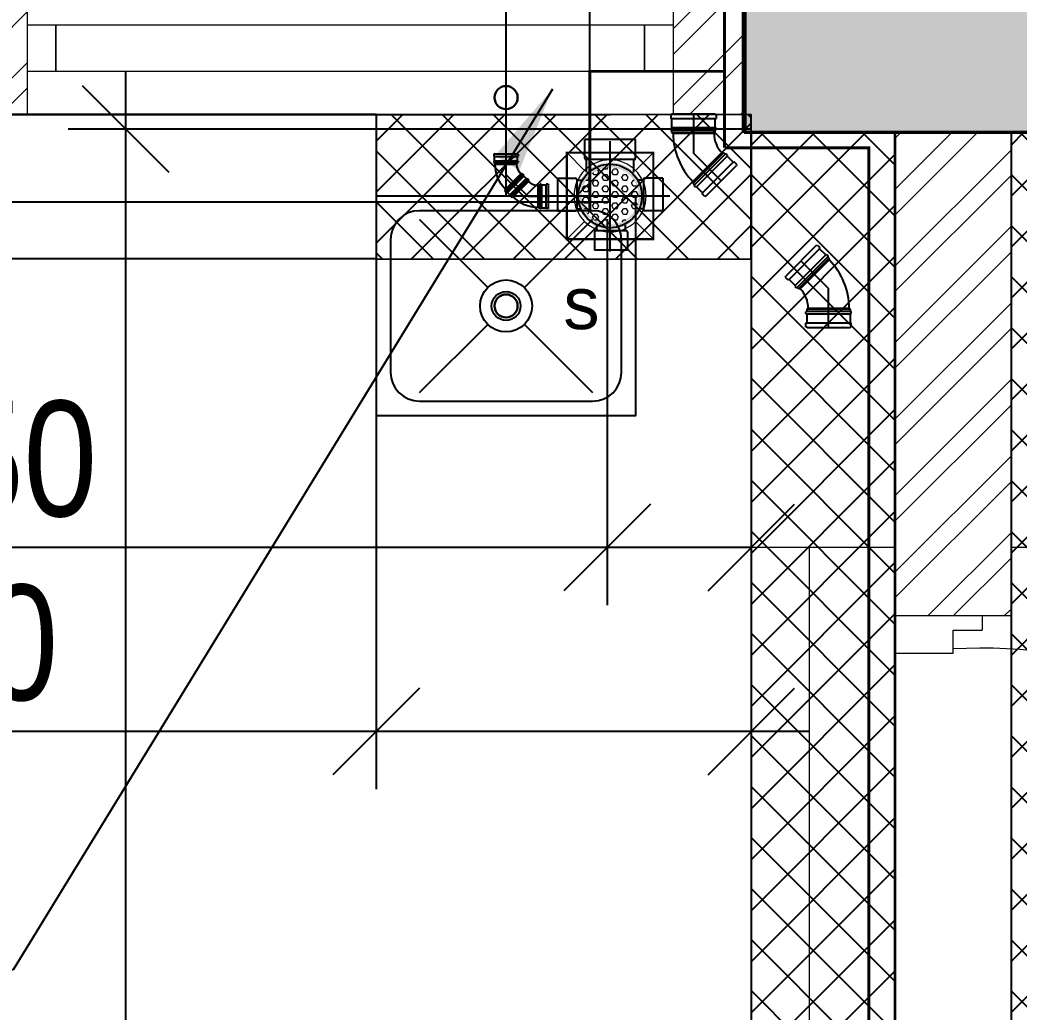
# Model space of a CAD drawing. Header units: inches. Extents: x 5899882 to 5988838, y -468923 to -96891.
# Drawn here: x 5952356 to 5954087, y -269360 to -267641 of the extents above; entities that cross this region are included whole.
import ezdxf

# ---------------------------------------------------------------- set-up
doc = ezdxf.new("R2010")
doc.units = ezdxf.units.IN
doc.header["$MEASUREMENT"] = 0
doc.linetypes.add('1', pattern=[0])
doc.layers.get('Defpoints').update_dxf_attribs({"color": 8})
for name, color, linetype in [('0- SLC ARCH LAYOUT', 7, 'Continuous'), ('0- SLC DIMENSION', 7, 'Continuous'), ('0-SLC RCC 2ND. FLOOR', 7, 'Continuous'), ('0-SLC-40 MM Waste water pipe', 3, 'Continuous'), ('0-SLC-75MM WASTE PIPE', 6, 'Continuous'), ('0-SLC-DOMESTIC LINE', 5, 'DOMESTIC_LINE'), ('0-SLC-Multi nahani trap', 6, 'Continuous'), ('0-SLC-Raised portion', 1, 'Continuous'), ('0-SLC-Toilet fixture', 5, 'Continuous')]:
    doc.layers.add(name, color=color, linetype=linetype)
for name, color, linetype, lineweight in [('0-SLC-100 mm Multi nahani trap jali', 253, 'Continuous', 13), ('ARCL-HATCH-B', 8, 'Continuous', 5), ('ARLC-COL', 8, 'Continuous', 30), ('ARLC-DOOR-W', 8, 'Continuous', 5), ('ARLC-ELE0', 8, 'Continuous', 9), ('ARLC-FURN', 8, 'Continuous', 9), ('ARLC-HATCH-C', 8, 'Continuous', 5), ('ARLC-SINK', 8, 'Continuous', 9), ('ARLC-WALL', 8, 'Continuous', 15)]:
    doc.layers.add(name, color=color, linetype=linetype, lineweight=lineweight)
doc.styles.add('ARIAL', font='tahoma.ttf')
doc.styles.get("Standard").update_dxf_attribs({"font": 'arial.ttf'})
doc.styles.add('swis cn bt', font='swissc.ttf')
doc.linetypes.add('DOMESTIC_LINE', pattern='A,0.5,-0.2,["DWS",ARIAL,S=0.1,R=0,X=-0.1,Y=-0.05],-0.25', length=0.95)
doc.dimstyles.new('SLC', dxfattribs={"dimtxt": 200, "dimasz": 150, "dimexe": 100, "dimexo": 0, "dimgap": 50, "dimtad": 1, "dimdec": 0, "dimrnd": 5, "dimzin": 1, "dimdsep": 46, "dimtxsty": 'swis cn bt', "dimblk": 'OBLIQUE', "dimcen": 60, "dimdle": 100, "dimclrd": 256, "dimclre": 256, "dimclrt": 256, "dimazin": 0, "dimtfac": 1, "dimtdec": 0, "dimtofl": 0, "dimtmove": 0, "dimatfit": 3, "dimfxl": 0.18, "dimtolj": 1, "dimtzin": 0, "dimarcsym": 0})
pattern_1 = [(45, (-5806111.699348602, 109613.299867685), (-66.29126073623883, 66.29126073623884), []), (45, (-5806067.505174852, 109613.299867685), (-66.29126073623883, 66.29126073623884), [])]

# ---------------------------------------------------------------- blocks, each defined once
blk = doc.blocks.new('sk')
for p, q in [((5826975.932718212, -135444.0970972514), (5827094.112913058, -135562.2772920981)), ((5827157.752523365, -135562.2772920981), (5827275.932718212, -135444.0970972514)), ((5826975.932718212, -135744.0970972519), (5827094.112913058, -135625.9169024052)), ((5827157.752523365, -135625.9169024052), (5827275.932718212, -135744.0970972519))]:
    blk.add_line(p, q)
for radius in [45, 25]:
    blk.add_circle((5827125.932718212, -135594.0970972516), radius)
at = {"layer": 'ARLC-SINK'}
blk.add_lwpolyline([(5826900.932718212, -135784.0970972516), (5827350.932718212, -135784.0970972516), (5827350.932718212, -135404.0970972516), (5826900.932718212, -135404.0970972516)], close=True, dxfattribs=at)
blk.add_lwpolyline([(5826975.932718209, -135759.0970972516), (5827275.93271821, -135759.0970972516, 0.4142135623730948), (5827325.932718209, -135709.0970972516), (5827325.932718209, -135479.0970972516, 0.4142135623730948), (5827275.93271821, -135429.0970972516), (5826975.932718208, -135429.0970972516, 0.4142135623730948), (5826925.932718209, -135479.0970972516), (5826925.932718209, -135709.0970972516, 0.414213562373095)], format="xyb", close=True, dxfattribs=at)
blk.add_text('s', height=90, dxfattribs=at).set_placement((5827225.184032063, -135634.1741544308))
blk = doc.blocks.new('jjuj')
at = {"layer": 'ARLC-DOOR-W', "ltscale": 0.1}
for p, q in [((5733136.308358192, -29654.34172625096), (5733136.308358192, -29679.34172625096)), ((5733286.308358192, -29654.34172625096), (5733286.308358192, -29719.34172625281))]:
    blk.add_line(p, q, dxfattribs=at)
blk.add_lwpolyline([(5733286.308358192, -29719.34172625281), (5733186.308358192, -29719.34172625281), (5733186.308358192, -29679.34172625096), (5733136.308358192, -29679.34172625096)], dxfattribs=at)
blk = doc.blocks.new('gfhmk')
at = {"layer": 'ARLC-DOOR-W', "ltscale": 0.1}
for p, q in [((5733136.963231552, -36568.04166982742), (5732262.919708872, -36568.04166982742)), ((5733136.963231552, -36568.04166982742), (5733136.963231552, -36608.04166982742)), ((5733136.963231552, -36608.04166982742), (5732262.004901381, -36608.04166982742))]:
    blk.add_line(p, q, dxfattribs=at)
blk.add_arc((5733136.963231552, -36608.04166982742), 874.9583301725798, 177.3797263566846, 273.2330321324813, dxfattribs=at)
blk = doc.blocks.new('A$7E4912E38142D6')
at = {"xscale": -1}
blk.add_blockref('jjuj', (5733286.308379047, 30654.34172625095), dxfattribs=at)
at = {"rotation": 180}
for name, p in [('gfhmk', (5733286.308358192, -36539.34172621439)), ('jjuj', (5733286.308358192, -29654.34172625165))]:
    blk.add_blockref(name, p, dxfattribs=at)
blk = doc.blocks.new('A$C3DAD2E9A')
at = {"layer": 'ARCL-HATCH-B'}
h = blk.add_hatch(dxfattribs=at)
h.set_pattern_fill('ANSI32', color=256, scale=250)
h.set_pattern_definition(pattern_1)
h.paths.add_polyline_path([(7182.210524407215, 6641.49999997954), (7057.210526314564, 6641.499999981403), (7057.210526314564, 6396.499999983294), (7057.210529251024, 6396.499999983294), (7057.210529251024, 6316.499999983294), (7057.210526314564, 6241.499999981403), (7182.210524407215, 6241.49999997954), (7182.210524407215, 6316.499999981432), (7182.210521470755, 6316.499999981432), (7182.210521470755, 6396.499999981432)])
h = blk.add_hatch(dxfattribs=at)
h.set_pattern_fill('ANSI32', color=256, scale=250)
h.set_pattern_definition(pattern_1)
h.paths.add_polyline_path([(8427.21052536089, 6641.499999996304), (8302.21052536089, 6641.499999983265), (8302.21052536089, 6241.499999983265), (8427.21052536089, 6241.499999996304)])
h = blk.add_hatch(dxfattribs=at)
h.set_pattern_fill('ANSI32', color=256, scale=250)
h.set_pattern_definition(pattern_1)
h.paths.add_polyline_path([(8887.21052536089, 6211.499999998166), (8687.21052536089, 6211.499999998166), (8687.21052536089, 5373.539823918749), (8887.210525361821, 5373.539823918749)])
at = {"layer": 'ARLC-HATCH-C', "ltscale": 0.1}
blk.add_hatch(color=256, dxfattribs=at).paths.add_polyline_path([(8427.210526314564, 6961.499999998166), (8427.210526314564, 6211.499999998166), (9177.210526314564, 6211.499999998166), (9177.210526314564, 6961.499999998166)])
at = {"layer": 'ARLC-COL'}
blk.add_lwpolyline([(8427.210526314564, 6211.499999998166), (9177.210526314564, 6211.499999998166), (9177.210526314564, 6961.499999998166), (8427.210526314564, 6961.499999998166)], close=True, dxfattribs=at)
at = {"layer": 'ARLC-DOOR-W'}
for points in [[(7232.210521470755, 6396.499999981432), (7182.210521470755, 6396.499999981432), (7182.210521470755, 6316.499999981432), (7232.210521470755, 6316.499999981432)], [(8252.21052536089, 6316.499999983294), (8252.21052536089, 6396.500047706737), (7232.210521470755, 6396.499999981432), (7232.210521470755, 6316.500047703012)], [(8302.21052536089, 6396.499999983294), (8252.21052536089, 6396.499999983294), (8252.21052536089, 6316.499999983294), (8302.21052536089, 6316.499999983294)]]:
    blk.add_lwpolyline(points, close=True, dxfattribs=at)
at = {"layer": 'ARLC-ELE0', "ltscale": 0.006}
blk.add_line((7182.21052536089, 6241.499999981403), (8302.21052536089, 6241.499999983265), dxfattribs=at)
at = {"layer": 'ARLC-FURN'}
for p, q in [((8687.21052536089, 5491.499999995212), (2722.210521070287, 5491.499999995212)), ((17402.21052536089, 5491.499999996304), (8887.21052536089, 5491.499999995212))]:
    blk.add_line(p, q, dxfattribs=at)
at = {"layer": 'ARLC-WALL', "ltscale": 0.1}
for p, q in [((8687.21052536089, 6211.499999983265), (8687.21052536089, 5373.539823918734)), ((8887.21052536089, 6211.499999983265), (8887.210525361821, 5373.539823918734)), ((8687.21052536089, 5373.539823918749), (8887.21052536089, 5373.539823918749))]:
    blk.add_line(p, q, dxfattribs=at)
at = {"layer": 'ARLC-WALL'}
blk.add_line((8537.210525369272, 5491.499999995212), (8537.210525369272, -3883.500000003696), dxfattribs=at)
for points in [[(7182.210524407215, 6641.49999997954), (7182.210524407215, 6241.49999997954), (7057.210526314564, 6241.499999981403), (7057.210526314564, 6641.499999981403)], [(8427.21052536089, 6641.499999996304), (8427.21052536089, 6241.499999996304), (8302.21052536089, 6241.499999983265), (8302.21052536089, 6641.499999983265)]]:
    blk.add_lwpolyline(points, close=True, dxfattribs=at)
at = {"layer": 'ARLC-DOOR-W'}
blk.add_blockref('A$7E4912E38142D6', (8687.21052536089, 4373.539823918749), dxfattribs=at)
at = {"layer": 'ARLC-SINK'}
blk.add_blockref('sk', (-5819113.722192851, 141504.0970972487), dxfattribs=at)
blk = doc.blocks.new('sink22')
at = {"color": 0}
for p, q in [((-149.9999998593703, 149.9999998837011), (-31.81980501301587, 31.81980503734667)), ((-150, 150), (-31.81980515364558, 31.81980515364558)), ((31.81980529427528, 31.81980503746308), (150.0000001406297, 149.9999998840503)), ((31.81980515364558, 31.81980515364558), (150, 150)), ((-149.9999998593703, -150.0000001161243), (-31.81980501301587, -31.81980526965344)), ((-150, -150.0000000009313), (-31.81980515364558, -31.81980515364558)), ((31.81980529427528, -31.81980526971165), (150.0000001406297, -150.0000001160661)), ((31.81980515364558, -31.81980515364558), (150, -150.0000000009313))]:
    blk.add_line(p, q, dxfattribs=at)
blk.add_lwpolyline([(-225, -190), (225, -190), (225, 190), (-225, 190)], close=True, dxfattribs=at)
blk.add_lwpolyline([(-150.000000002794, -165), (149.9999999981374, -165, 0.4142135623730948), (199.999999997206, -115), (199.999999997206, 115, 0.4142135623730948), (149.9999999981374, 165), (-150.0000000037253, 165, 0.4142135623730948), (-200.000000002794, 115), (-200.000000002794, -115, 0.414213562373095)], format="xyb", close=True, dxfattribs=at)
for centre, radius in [((1.406297087669373e-07, -1.162406988441944e-07), 45), ((0, 0), 45), ((1.406297087669373e-07, -1.162406988441944e-07), 25), ((0, 0), 25)]:
    blk.add_circle(centre, radius, dxfattribs=at)
blk = doc.blocks.new('FD COVER')
at = {"layer": '0-SLC-100 mm Multi nahani trap jali'}
h = blk.add_hatch(color=1, dxfattribs=at)
h.paths.add_polyline_path([(52.42478098189464, 6.050435e-10, 1.000000078138127), (-52.42478098084241, 6.050435e-10, 1.000000078138127)])
h.paths.add_polyline_path([(-49.71315437835783, 6.050435e-10, -1), (49.71315437941008, 6.050435e-10, -1)], flags=16)
h = blk.add_hatch(dxfattribs=at)
h.set_pattern_fill('HEX', color=1, scale=45.19377670807633, style=0)
h.set_pattern_definition([(0, (-4759.383808100866, 4380.385599033102), (0, 9.784739682974397), [5.649222088509541, -11.29844417701908]), (120, (-4759.383808100866, 4380.385599033102), (-8.473833134873521, -4.892369841487196), [5.649222088509535, -11.29844417701907]), (59.99999999999999, (-4753.734586012357, 4380.385599033102), (-8.473833134873521, 4.892369841487199), [5.649222088509541, -11.29844417701908])])
h.paths.add_polyline_path([(-49.71315437888396, 0, 1), (49.71315437888396, 0, 1)])
at = {"layer": '0-SLC-100 mm Multi nahani trap jali', "color": 1, "ltscale": 3}
for p, q in [((-75, 75), (-44.19417382415895, 44.19417382415949)), ((75, 75), (44.19417382415923, 44.19417382415923)), ((-44.19417382415922, -44.19417382415922), (-75, -75)), ((44.19417382415949, -44.19417382415895), (75, -75))]:
    blk.add_line(p, q, dxfattribs=at)
at = {"layer": '0-SLC-100 mm Multi nahani trap jali', "color": 1, "ltscale": 3, "const_width": 3.75}
blk.add_lwpolyline([(-75, -75), (75, -75), (75, 75), (-75, 75)], close=True, dxfattribs=at)
at = {"layer": '0-SLC-100 mm Multi nahani trap jali', "color": 1, "ltscale": 3}
blk.add_circle((0, 0), 62.5, dxfattribs=at)
blk = doc.blocks.new('A$C52224D05')
at = {"layer": '0-SLC-Multi nahani trap', "linetype": 'Continuous'}
h = blk.add_hatch(color=256, dxfattribs=at)
h.paths.add_polyline_path([(58.08742602542043, 9.313226e-10, 1.000000078138127), (-57.91257397457957, 9.313226e-10, 1.000000078138127)])
h.paths.add_polyline_path([(-54.91257397457957, 9.313226e-10, -1), (55.08742602542042, 9.313226e-10, -1)], flags=16)
for p, q in [((-25.91600441420451, 91.37098850309849), (-25.91600441420451, 77.78655081707984)), ((31.06073977099732, 91.37098850309849), (-25.91600441420451, 91.37098850309849)), ((0, 103.7312996429391), (0, -103.7312996429391)), ((31.06073977099732, 91.37098850309849), (31.06073977099732, 77.78655081707984)), ((-25.91600441420451, 77.78655081707984), (-25.91600441420451, 60.20819780742749)), ((31.06073977099732, 77.78655081707984), (31.06073977099732, 60.20819780742749)), ((28.73515838012099, 57.88261641003192), (-23.59042301634326, 57.88261641003192)), ((-22.42763231787831, 57.88261641003192), (-22.42763231787831, 50.1803960511461)), ((27.57236768119037, 57.88261641003192), (27.57236768119037, 47.64008797379211)), ((41.11180901946499, 41.00000000046565), (62.99270941969007, 41.00000000046565)), ((62.99270941969007, -41.49999999767167), (62.99270941969007, 41.50000000093132)), ((65.49270941643043, 44.00000000046566), (73.99270941829309, 44.00000000046566)), ((73.99270941829309, 44.00000000046566), (97.79270941950381, 44.00000000046566)), ((97.79270941950381, -44), (97.79270941950381, 44.00000000046566)), ((-78.16838792851195, 26.74418604793027), (-93.74269066937269, 26.74418604793027)), ((-93.74269066937269, -30.23255813727156), (-93.74269066937269, 26.74418604793027)), ((-62.57989996718243, 26.74418604793027), (-78.16838792851195, 26.74418604793027)), ((-60.2543185763061, -27.9069767431356), (-60.2543185763061, 24.41860465379432)), ((-60.2543185763061, 23.2558139548637), (-50.5343807558529, 23.2558139548637)), ((-96.31505834776907, 0), (95.2203417411074, 0)), ((-78.16838792851195, -30.23255813727156), (-93.74269066937269, -30.23255813727156)), ((-62.57989996718243, -30.23255813727156), (-77.72195845888926, -30.23255813727156)), ((-60.2543185763061, -26.74418604420498), (-50.5343807558529, -26.74418604420498)), ((-22.42763231787831, -57.88261641003192), (-22.42763231787831, -50.18039605068043)), ((27.57236768119037, -57.88261641003192), (27.57236768119037, -47.64008797379211)), ((41.11180901946499, -41.00000000046565), (62.99270941969007, -41.00000000046565)), ((65.49270941643043, -44), (73.99270941829309, -44)), ((73.99270941829309, -44), (97.79270941950381, -44)), ((-25.91600441420451, -77.78655081707984), (-25.91600441420451, -60.20819780742749)), ((28.73515838012099, -57.88261641003192), (-23.59042301634326, -57.88261641003192)), ((31.06073977099732, -77.78655081707984), (31.06073977099732, -60.20819780742749)), ((-25.91600441420451, -91.37098850309849), (-25.91600441420451, -77.78655081707984)), ((31.06073977099732, -91.37098850309849), (31.06073977099732, -77.78655081707984)), ((31.06073977099732, -91.37098850309849), (-25.91600441420451, -91.37098850309849))]:
    blk.add_line(p, q, dxfattribs=at)
blk.add_circle((0.0874260249547661, 0), 55, dxfattribs=at)
for centre, radius, start, end in [((-23.59042301634326, 60.20819780742749), 2.325581395348836, 180, 270), ((28.73515838012099, 60.20819780742749), 2.325581395348836, 270, 0), ((65.49270941643043, 41.50000000093132), 2.5, 90, 180), ((-62.57989996718243, 24.41860465379432), 2.325581395348836, 0, 90), ((-62.57989996718243, -27.9069767431356), 2.325581395348836, 270, 0), ((65.49270941643043, -41.49999999767167), 2.5, 180, 270), ((-23.59042301634326, -60.20819780742749), 2.325581395348836, 90, 180), ((28.73515838012099, -60.20819780742749), 2.325581395348836, 0, 90)]:
    blk.add_arc(centre, radius, start, end, dxfattribs=at)
blk = doc.blocks.new('1248')
at = {"color": 0}
for p, q in [((-21.3961457957048, 74.33709508599712), (-74.33522079500837, 21.40265661221929)), ((-21.3961457957048, 74.33709508599712), (-19.46349067252595, 74.95116761303505)), ((-19.46349067252595, 74.95116761303505), (-14.99072858493309, 70.47801269276533)), ((-15.58175697969273, 68.61844848259352), (-14.99072858493309, 70.47801269276533)), ((-15.58175697969273, 68.61844848259352), (-68.61708484450355, 15.58776557364035)), ((-57.93378595379181, 4.903528393246233), (-4.898458089097402, 57.9342113021994)), ((-1.488584969774819, 54.52403870108536), (-54.52391283423641, 1.493355792248619)), ((-52.08302221598568, -0.9477492038859054), (0.9523056485923008, 52.08293370483443)), ((-52.08302221598568, -0.9477492038859054), (0.9523056485923008, 52.08293370483443)), ((-4.898458089097402, 57.9342113021994), (-15.58175697969273, 68.61844848259352)), ((-4.898458089097402, 57.9342113021994), (-2.962289048940873, 58.54940032598097)), ((-2.962289048940873, 58.54940032598097), (-0.8732262110570443, 56.46015401044859)), ((-1.488584969774819, 54.52403870108536), (-0.8732262110570443, 56.46015401044859)), ((0.9523056485923008, 52.08293370483443), (-1.488584969774819, 54.52403870108536)), ((0.8416492305696008, 49.27756771061104), (0.9523056485923008, 52.08293370483443)), ((0.8416492305696008, 49.27756771061104), (-49.27764686057343, -0.8373388178879395)), ((34.24933312076611, -35.43964225519449), (34.25244122289587, 35.43664633517619)), ((34.25244122289587, 35.43664633517619), (36.1580692374846, 37.49841844127514)), ((36.1580692374846, 37.49841844127514), (36.15478030010127, -37.50158148654737)), ((36.1580692374846, 37.49841844127514), (36.15478030010127, -37.50158148654737)), ((36.1580692374846, 37.49841844127514), (39.61016123718582, 37.49826705839951)), ((39.60687229956965, -37.50173286930658), (39.61016123718582, 37.49826705839951)), ((39.61016123718582, 37.49826705839951), (40.54423521808348, 39.30234980932437)), ((43.49874577869194, 39.302220246871), (40.54423521808348, 39.30234980932437)), ((44.43266152730211, 37.49805557949004), (43.49874577869194, 39.302220246871)), ((44.43266152730211, 37.49805557949004), (44.42937258980236, -37.50194434798323)), ((44.43266152730211, 37.49805557949004), (59.54179028223734, 37.49739300657529)), ((59.53850134497043, -37.50260692124721), (59.54179028223734, 37.49739300657529)), ((59.54179028223734, 37.49739300657529), (60.47586426325143, 39.30147575761657)), ((66.82376651617233, 39.30119738634676), (60.47586426325143, 39.30147575761657)), ((66.82376651617233, 39.30119738634676), (67.75768226652872, 37.49703271919861)), ((67.75439332914539, -37.50296720850747), (67.75768226652872, 37.49703271919861)), ((-74.33522079500837, 21.40265661221929), (-75.04170177713968, 19.46141865232494)), ((-75.04170177713968, 19.46141865232494), (-70.55325388605706, 14.97257655137218)), ((-68.61708484450355, 15.58776557364035), (-70.55325388605706, 14.97257655137218)), ((-57.93378595379181, 4.903528393246233), (-68.61708484450355, 15.58776557364035)), ((-57.93378595379181, 4.903528393246233), (-58.54914471390657, 2.967413085396401)), ((-58.54914471390657, 2.967413085396401), (-56.46008187602274, 0.878166769980453)), ((-54.52391283423641, 1.493355792248619), (-56.46008187602274, 0.878166769980453)), ((-52.08302221598568, -0.9477492038859054), (-54.52391283423641, 1.493355792248619)), ((-49.27764686057343, -0.8373388178879395), (-52.08302221598568, -0.9477492038859054)), ((34.24933312076611, -35.43964225519449), (36.15478030010127, -37.50158148654737)), ((36.15478030010127, -37.50158148654737), (39.60687229956965, -37.50173286930658)), ((39.60687229956965, -37.50173286930658), (40.54078805027528, -39.30589753657114)), ((43.49529861088377, -39.30602709925734), (40.54078805027528, -39.30589753657114)), ((44.42937258980236, -37.50194434798323), (43.49529861088377, -39.30602709925734)), ((44.42937258980236, -37.50194434798323), (59.53850134497043, -37.50260692124721)), ((59.53850134497043, -37.50260692124721), (60.47241709521038, -39.30677158816252)), ((66.8203193481313, -39.30704995943235), (60.47241709521038, -39.30677158816252)), ((67.75439332914539, -37.50296720850747), (66.8203193481313, -39.30704995943235))]:
    blk.add_line(p, q, dxfattribs=at)
at = {"color": 8}
blk.add_lwpolyline([(-47.86568329529837, 47.8698758491082), (0, 0), (67.75603779789526, -0.0029672445962206)], dxfattribs=at)
at = {"color": 0}
for major_axis, ratio, start_param, end_param in [((0.0007284844286851, 47.25085910002532), 0.9999998811360696, 2.3561660550722, 3.141564218468798), ((0.0048137524652744, 118.1271476661954), 0.9999998811396335, 2.356191388299226, 3.141589551693978)]:
    blk.add_ellipse((34.25451329140924, 82.68750539550092), major_axis=major_axis, ratio=ratio, start_param=start_param, end_param=end_param, dxfattribs=at)
blk = doc.blocks.new('A$C77C3199A')
at = {"layer": 'ARLC-HATCH-C', "ltscale": 0.1}
blk.add_hatch(color=0, dxfattribs=at).paths.add_polyline_path([(8425, 6960), (8425, 6210), (9175, 6210), (9175, 6960)])
at = {"layer": 'ARLC-COL', "color": 0}
blk.add_lwpolyline([(8425, 6210), (9175, 6210), (9175, 6960), (8425, 6960)], close=True, dxfattribs=at)
at = {"layer": 'ARLC-WALL', "color": 30, "ltscale": 0.1}
blk.add_line((8684.999999046326, 6209.999999988824), (8684.999999046326, 3520), dxfattribs=at)
blk = doc.blocks.new('_OBLIQUE')
at = {"color": 0, "linetype": 'ByBlock'}
blk.add_line((-0.5, -0.5), (0.5, 0.5), dxfattribs=at)
blk = doc.blocks.new('*D333')
at = {"layer": '0- SLC DIMENSION', "lineweight": -2, "transparency": 16777216}
for p, q in [((5952973.287226486, -268055.0280739597), (5952973.287226486, -268973.5)), ((5953623.29795726, -268055.3060583842), (5953623.29795726, -268973.5)), ((5952973.287226486, -268873.5), (5951994.636363636, -268873.5)), ((5953723.29795726, -268873.5), (5952973.287226486, -268873.5))]:
    blk.add_line(p, q, dxfattribs=at)
at = {"layer": 'Defpoints', "color": 0, "transparency": 16777216}
for p in [(5952973.287226486, -268055.0280739597), (5953623.29795726, -268055.3060583842), (5952973.287226486, -268873.5)]:
    blk.add_point(p, dxfattribs=at)
at = {"layer": '0- SLC DIMENSION', "lineweight": -2, "transparency": 16777216, "xscale": 150, "yscale": 150, "zscale": 150, "rotation": 180}
blk.add_blockref('_OBLIQUE', (5952973.287226486, -268873.5), dxfattribs=at)
at = {"layer": '0- SLC DIMENSION', "lineweight": -2, "transparency": 16777216, "xscale": 150, "yscale": 150, "zscale": 150}
blk.add_blockref('_OBLIQUE', (5953623.29795726, -268873.5), dxfattribs=at)
at = {"layer": '0- SLC DIMENSION', "transparency": 16777216, "insert": (5952231, -268720.8376623376), "char_height": 200, "attachment_point": 5, "style": 'swis cn bt'}
blk.add_mtext('\\A1;650', dxfattribs=at)
blk = doc.blocks.new('*D334')
at = {"layer": '0- SLC DIMENSION', "lineweight": -2, "transparency": 16777216}
for p, q in [((5953373.556866623, -267986.1727339401), (5953373.556866623, -268655.028073001)), ((5953623.297956425, -267986.1727310457), (5953623.297956425, -268655.028073001)), ((5953373.556866623, -268555.028073001), (5952062.266233766, -268555.028073001)), ((5953623.297956425, -268555.028073001), (5953273.556866623, -268555.028073001))]:
    blk.add_line(p, q, dxfattribs=at)
at = {"layer": 'Defpoints', "color": 0, "transparency": 16777216}
for p in [(5953373.556866623, -267986.1727339401), (5953623.297956425, -267986.1727310457), (5953623.297956425, -268555.028073001)]:
    blk.add_point(p, dxfattribs=at)
at = {"layer": '0- SLC DIMENSION', "lineweight": -2, "transparency": 16777216, "xscale": 150, "yscale": 150, "zscale": 150, "rotation": 180}
blk.add_blockref('_OBLIQUE', (5953373.556866623, -268555.028073001), dxfattribs=at)
at = {"layer": '0- SLC DIMENSION', "lineweight": -2, "transparency": 16777216, "xscale": 150, "yscale": 150, "zscale": 150}
blk.add_blockref('_OBLIQUE', (5953623.297956425, -268555.028073001), dxfattribs=at)
at = {"layer": '0- SLC DIMENSION', "transparency": 16777216, "insert": (5952298.5, -268402.2358652088), "char_height": 200, "attachment_point": 5, "style": 'swis cn bt'}
blk.add_mtext('\\A1;250', dxfattribs=at)
blk = doc.blocks.new('*D335')
at = {"layer": '0- SLC DIMENSION', "lineweight": -2, "transparency": 16777216}
for p, q in [((5951497, -267705.028073006), (5951497, -268055.0280739597)), ((5952973.287223468, -267805.028073006), (5951397, -267805.028073006)), ((5952973.287226486, -268055.0280739597), (5951397, -268055.0280739597)), ((5951497, -268055.0280739597), (5951497, -268677.4956064272))]:
    blk.add_line(p, q, dxfattribs=at)
at = {"layer": 'Defpoints', "color": 0, "transparency": 16777216}
for p in [(5952973.287223468, -267805.028073006), (5951497, -268055.0280739597), (5952973.287226486, -268055.0280739597)]:
    blk.add_point(p, dxfattribs=at)
at = {"layer": '0- SLC DIMENSION', "lineweight": -2, "transparency": 16777216, "xscale": 150, "yscale": 150, "zscale": 150}
for p, rotation in [((5951497, -267805.028073006), 90), ((5951497, -268055.0280739597), 270)]:
    blk.add_blockref('_OBLIQUE', p, dxfattribs=dict(at, rotation=rotation))
at = {"layer": '0- SLC DIMENSION', "transparency": 16777216, "insert": (5951344.207792208, -268441.2618401925), "char_height": 200, "attachment_point": 5, "rotation": 90, "style": 'swis cn bt'}
blk.add_mtext('\\A1;250', dxfattribs=at)
blk = doc.blocks.new('*D336')
at = {"layer": '0- SLC DIMENSION', "lineweight": -2, "transparency": 16777216}
for p, q in [((5953378.617315705, -267805.2014169942), (5951700, -267805.2014169942)), ((5951800, -267805.2014169942), (5951800, -268056.5494500668)), ((5953378.556866623, -267956.5494500668), (5951700, -267956.5494500668)), ((5951800, -267956.5494500668), (5951800, -268573.0974025984))]:
    blk.add_line(p, q, dxfattribs=at)
at = {"layer": 'Defpoints', "color": 0, "transparency": 16777216}
for p in [(5951800, -267805.2014169942), (5953378.617315705, -267805.2014169942), (5953378.556866623, -267956.5494500668)]:
    blk.add_point(p, dxfattribs=at)
at = {"layer": '0- SLC DIMENSION', "lineweight": -2, "transparency": 16777216, "xscale": 150, "yscale": 150, "zscale": 150}
for p, rotation in [((5951800, -267805.2014169942), 90), ((5951800, -267956.5494500668), 270)]:
    blk.add_blockref('_OBLIQUE', p, dxfattribs=dict(at, rotation=rotation))
at = {"layer": '0- SLC DIMENSION', "transparency": 16777216, "insert": (5951647.337662337, -268340.5), "char_height": 200, "attachment_point": 5, "rotation": 90, "style": 'swis cn bt'}
blk.add_mtext('\\A1;150', dxfattribs=at)
blk = doc.blocks.new('*D346')
at = {"layer": '0- SLC DIMENSION', "lineweight": -2, "transparency": 16777216}
for p, q in [((5952539.308657853, -278030.0162542238), (5952539.308657853, -267730.0280745073)), ((5953623.287224021, -267830.0280745073), (5952439.308657853, -267830.0280745073)), ((5953624.424282954, -277930.0162542238), (5952439.308657853, -277930.0162542238))]:
    blk.add_line(p, q, dxfattribs=at)
at = {"layer": 'Defpoints', "color": 0, "transparency": 16777216}
for p in [(5952539.308657853, -267830.0280745073), (5953623.287224021, -267830.0280745073), (5953624.424282954, -277930.0162542238)]:
    blk.add_point(p, dxfattribs=at)
at = {"layer": '0- SLC DIMENSION', "lineweight": -2, "transparency": 16777216, "xscale": 150, "yscale": 150, "zscale": 150}
for p, rotation in [((5952539.308657853, -267830.0280745073), 90), ((5952539.308657853, -277930.0162542238), 270)]:
    blk.add_blockref('_OBLIQUE', p, dxfattribs=dict(at, rotation=rotation))
at = {"layer": '0- SLC DIMENSION', "transparency": 16777216, "insert": (5952386.64632019, -272880.0221643646), "char_height": 200, "attachment_point": 5, "rotation": 90, "style": 'swis cn bt'}
blk.add_mtext('\\A1;10100', dxfattribs=at)
blk = doc.blocks.new('*D416')
at = {"layer": '0- SLC DIMENSION', "lineweight": -2, "transparency": 16777216}
for p, q in [((5949645.260911575, -267605.028072998), (5949645.260911575, -266986.5280729962)), ((5953608.866177117, -267835.028072998), (5953608.866177117, -266986.5280729962)), ((5949545.260911575, -267086.5280729962), (5953708.866177117, -267086.5280729962))]:
    blk.add_line(p, q, dxfattribs=at)
at = {"layer": 'Defpoints', "color": 0, "transparency": 16777216}
for p in [(5953608.866177117, -267086.5280729962), (5949645.260911575, -267605.028072998), (5953608.866177117, -267835.028072998)]:
    blk.add_point(p, dxfattribs=at)
at = {"layer": '0- SLC DIMENSION', "lineweight": -2, "transparency": 16777216, "xscale": 150, "yscale": 150, "zscale": 150, "rotation": 180}
blk.add_blockref('_OBLIQUE', (5949645.260911575, -267086.5280729962), dxfattribs=at)
at = {"layer": '0- SLC DIMENSION', "lineweight": -2, "transparency": 16777216, "xscale": 150, "yscale": 150, "zscale": 150}
blk.add_blockref('_OBLIQUE', (5953608.866177117, -267086.5280729962), dxfattribs=at)
at = {"layer": '0- SLC DIMENSION', "transparency": 16777216, "insert": (5951627.063544346, -266933.8657353339), "char_height": 200, "attachment_point": 5, "style": 'swis cn bt'}
blk.add_mtext('\\A1;3965', dxfattribs=at)
blk = doc.blocks.new('*D580')
at = {"layer": '0- SLC DIMENSION', "lineweight": -2, "transparency": 16777216}
for p, q in [((5953198.287461219, -267946.5205952122), (5953198.287461219, -267429.5)), ((5953343.500000233, -267910.8577993472), (5953343.500000233, -267429.5)), ((5953198.287461219, -267529.5), (5952585.040707973, -267529.5)), ((5953443.500000233, -267529.5), (5953198.287461219, -267529.5))]:
    blk.add_line(p, q, dxfattribs=at)
at = {"layer": 'Defpoints', "color": 0, "transparency": 16777216}
for p in [(5953198.287461219, -267529.5), (5953343.500000233, -267910.8577993472), (5953198.287461219, -267946.5205952122)]:
    blk.add_point(p, dxfattribs=at)
at = {"layer": '0- SLC DIMENSION', "lineweight": -2, "transparency": 16777216, "xscale": 150, "yscale": 150, "zscale": 150, "rotation": 180}
blk.add_blockref('_OBLIQUE', (5953198.287461219, -267529.5), dxfattribs=at)
at = {"layer": '0- SLC DIMENSION', "lineweight": -2, "transparency": 16777216, "xscale": 150, "yscale": 150, "zscale": 150}
blk.add_blockref('_OBLIQUE', (5953343.500000233, -267529.5), dxfattribs=at)
at = {"layer": '0- SLC DIMENSION', "transparency": 16777216, "insert": (5952816.664084596, -267376.8376623376), "char_height": 200, "attachment_point": 5, "style": 'swis cn bt'}
blk.add_mtext('\\A1;145', dxfattribs=at)

msp = doc.modelspace()

# ---------------------------------------------------------------- block references
at = {"layer": '0- SLC ARCH LAYOUT'}
msp.add_blockref('A$C3DAD2E9A', (5945186.076699616, -274046.5280729962), dxfattribs=at)

# ---------------------------------------------------------------- next in the draw order: hatches: boundary and pattern name
at = {"layer": '0-SLC-Raised portion'}
h = msp.add_hatch(dxfattribs=at)
h.set_pattern_fill('ANSI37', color=256, scale=500, angle=360)
h.set_pattern_definition([(44.99999999999989, (5355238.696539488, 2506164.637492822), (-44.1941738241592, 44.19417382415924), []), (134.9999999999999, (5355238.696539488, 2506164.637492822), (-44.19417382415924, -44.1941738241592), [])])
h.paths.add_polyline_path([(5953623.29795726, -268055.3060583842), (5953623.297954241, -267805.3060574306), (5952973.287223468, -267805.028073006), (5952973.287226486, -268055.0280739597)])
h = msp.add_hatch(dxfattribs=at)
h.set_pattern_fill('ANSI37', color=4, scale=500, angle=270)
h.set_pattern_definition([(314.9999999999999, (8727842.9527908, 325202.5626149558), (44.19417382415924, 44.1941738241592), []), (44.99999999999994, (8727842.9527908, 325202.5626149558), (-44.1941738241592, 44.19417382415924), [])])
h.paths.add_polyline_path([(5953624.424282954, -277930.0162542238), (5953874.424283908, -277930.0162512044), (5953873.287224974, -267835.0280714889), (5953623.287224021, -267835.0280745073)])
h = msp.add_hatch(dxfattribs=at)
h.set_pattern_fill('ANSI37', color=4, scale=500, angle=270)
h.set_pattern_definition([(314.9999999999999, (8728292.952791758, 325202.5626149558), (44.19417382415924, 44.1941738241592), []), (44.99999999999994, (8728292.952791758, 325202.5626149558), (-44.1941738241592, 44.19417382415924), [])])
h.paths.add_polyline_path([(5954073.287224981, -280845.02807205), (5954323.287225935, -280845.0280690307), (5954323.287225931, -267835.0280714889), (5954073.287224977, -267835.0280745073)])

# ---------------------------------------------------------------- next in the draw order: linework, layer by layer
at = {"layer": '0-SLC-40 MM Waste water pipe', "lineweight": 30}
for centre, radius in [((5953198.304735792, -267775.6030807149), 19.9999999994761), ((5953198.287225094, -268136.5280728582), 19.99999999906868)]:
    msp.add_circle(centre, radius, dxfattribs=at)
at = {"layer": '0-SLC-DOMESTIC LINE', "color": 5, "linetype": '1', "const_width": 5}
for points in [[(5953827.646881216, -267063.5), (5953577, -267063.5), (5953577, -267862.5)], [(5953578.495951043, -267730.0280730129), (5953343.500000233, -267730.0280655375), (5953343.500000233, -267971.5280729992)], [(5953577, -267862.5), (5953827, -267862.5), (5953827.253274132, -277881.6076040199)]]:
    msp.add_lwpolyline(points, dxfattribs=at)
at = {"layer": '0-SLC-Raised portion'}
msp.add_lwpolyline([(5953623.29795726, -268055.3060583842), (5953623.297954241, -267805.3060574306), (5952973.287223468, -267805.028073006), (5952973.287226486, -268055.0280739597)], close=True, dxfattribs=at)
at = {"layer": '0-SLC-Raised portion', "color": 4}
for points in [[(5953624.424282954, -277930.0162542238), (5953874.424283908, -277930.0162512044), (5953873.287224974, -267835.0280714889), (5953623.287224021, -267835.0280745073)], [(5954073.287224981, -280845.02807205), (5954323.287225935, -280845.0280690307), (5954323.287225931, -267835.0280714889), (5954073.287224977, -267835.0280745073)]]:
    msp.add_lwpolyline(points, close=True, dxfattribs=at)

# ---------------------------------------------------------------- next in the draw order: block references
at = {"layer": '0-SLC RCC 2ND. FLOOR'}
msp.add_blockref('A$C77C3199A', (5945186.076699616, -274046.5280729962), dxfattribs=at)
at = {"layer": '0-SLC-100 mm Multi nahani trap jali', "lineweight": -3, "xscale": -1}
msp.add_blockref('FD COVER', (5953378.556866623, -267945.914665738), dxfattribs=at)
at = {"layer": '0-SLC-40 MM Waste water pipe', "lineweight": 30}
for p, xscale, yscale, zscale, rotation in [((5953198.317570058, -267909.1152899534), -0.53336504783528, 0.53336504783528, 0.53336504783528, 270.0017440004933), ((5953235.751823022, -267946.5439857197), 0.5333650478352798, 0.5333650478352798, 0.5333650478352798, 0.00676231848072993)]:
    msp.add_blockref('1248', p, dxfattribs=dict(at, xscale=xscale, yscale=yscale, zscale=zscale, rotation=rotation))
at = {"layer": '0-SLC-75MM WASTE PIPE', "xscale": 1.000059464691145, "yscale": 1.000059464691145, "zscale": 1.000059464691145}
for p, rotation in [((5953523.284529309, -267871.9892293091), 315.0023864700054), ((5953757.26571386, -268106.012230195), 135.0025618064122)]:
    msp.add_blockref('1248', p, dxfattribs=dict(at, rotation=rotation))
at = {"layer": '0-SLC-Multi nahani trap', "linetype": 'Continuous', "extrusion": (0, 0, -1), "xscale": -1, "zscale": -1, "rotation": 270}
msp.add_blockref('A$C52224D05', (-5953378.556866623, -267946.0020917634), dxfattribs=at)
at = {"layer": '0-SLC-Toilet fixture', "color": 140}
msp.add_blockref('sink22', (5953198.287461219, -268136.5205952122), dxfattribs=at)

# ---------------------------------------------------------------- next in the draw order: dimensions: what is measured, and where the dimension line sits
at = {"layer": '0- SLC DIMENSION'}
dim = msp.add_linear_dim(base=(5953608.866177117, -267086.5280729962), p1=(5949645.260911575, -267605.028072998), p2=(5953608.866177117, -267835.028072998), dimstyle='SLC', override={"dimfxl": 0}, dxfattribs=at)
dim.commit()
dim.dimension.update_dxf_attribs({"geometry": '*D416', "text_midpoint": (5951627.063544346, -266933.8657353339)})
at = {"layer": '0- SLC DIMENSION', "color": 1}
dim = msp.add_linear_dim(base=(5953198.287461219, -267529.5), p1=(5953343.500000233, -267910.8577993472), p2=(5953198.287461219, -267946.5205952122), dimstyle='SLC', dxfattribs=at)
dim.commit()
dim.dimension.update_dxf_attribs({"geometry": '*D580', "text_midpoint": (5952816.664084596, -267376.8376623376)})
for base, p1, p2, picture, middle in [((5951497, -268055.0280739597), (5952973.287223468, -267805.028073006), (5952973.287226486, -268055.0280739597), '*D335', (5951344.207792208, -268441.2618401925)), ((5952539.308657853, -267830.0280745073), (5953624.424282954, -277930.0162542238), (5953623.287224021, -267830.0280745073), '*D346', (5952386.64632019, -272880.0221643646))]:
    dim = msp.add_linear_dim(base=base, p1=p1, p2=p2, angle=90, dimstyle='SLC', dxfattribs=at)
    dim.commit()
    dim.dimension.update_dxf_attribs({"geometry": picture, "text_midpoint": middle})
dim = msp.add_linear_dim(base=(5951800, -267805.2014169942), p1=(5953378.556866623, -267956.5494500668), p2=(5953378.617315705, -267805.2014169942), angle=90, dimstyle='SLC', dxfattribs=at)
dim.commit()
dim.dimension.update_dxf_attribs({"geometry": '*D336', "text_midpoint": (5951800, -268340.5), "dimtype": 160})
for base, p1, p2, picture, middle in [((5953623.297956425, -268555.028073001), (5953373.556866623, -267986.1727339401), (5953623.297956425, -267986.1727310457), '*D334', (5952298.5, -268555.028073001)), ((5952973.287226486, -268873.5), (5953623.29795726, -268055.3060583842), (5952973.287226486, -268055.0280739597), '*D333', (5952231, -268873.5))]:
    dim = msp.add_linear_dim(base=base, p1=p1, p2=p2, dimstyle='SLC', dxfattribs=at)
    dim.commit()
    dim.dimension.update_dxf_attribs({"geometry": picture, "text_midpoint": middle, "dimtype": 160})

# ---------------------------------------------------------------- next in the draw order: leaders
at = {"layer": '0-SLC-DOMESTIC LINE', "linetype": '1'}
msp.add_leader([(5953278.500000233, -267761), (5952344, -269286.5), (5951512.866172348, -269286.5)], dimstyle='SLC', override={"dimgap": 50, "dimtad": 0, "dimfxlon": 1}, dxfattribs=at)

doc.saveas('drawing.dxf')
